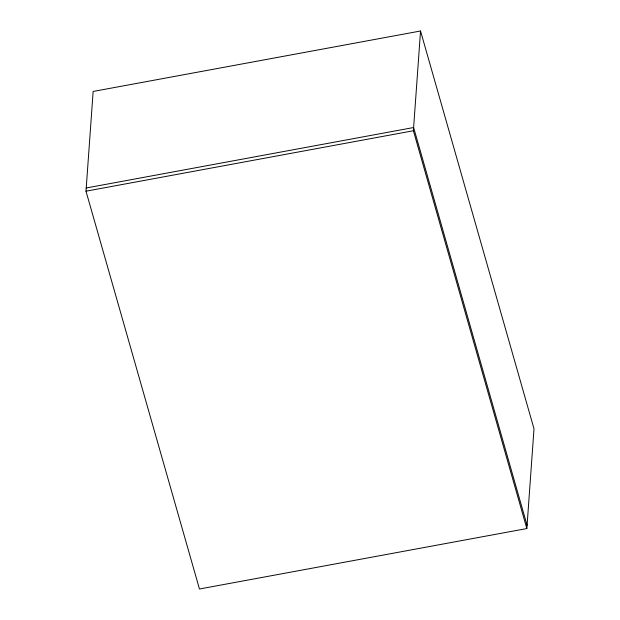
<?xml version="1.0" encoding="UTF-8"?>
<svg xmlns="http://www.w3.org/2000/svg" width="620" height="620" viewBox="0 0 620 620"><rect width="100%" height="100%" fill="white"/><g stroke="black" fill="none" stroke-linecap="round" stroke-linejoin="round"><path stroke-width="0.93" d="M85.994 191.192L93.147 91.45L420.538 31L534.006 428.808L526.853 528.55L199.462 589L85.994 191.192L413.393 130.743L420.538 31M86.227 187.976L413.618 127.526L527.085 525.334M413.393 130.743L526.853 528.55"/></g></svg>
